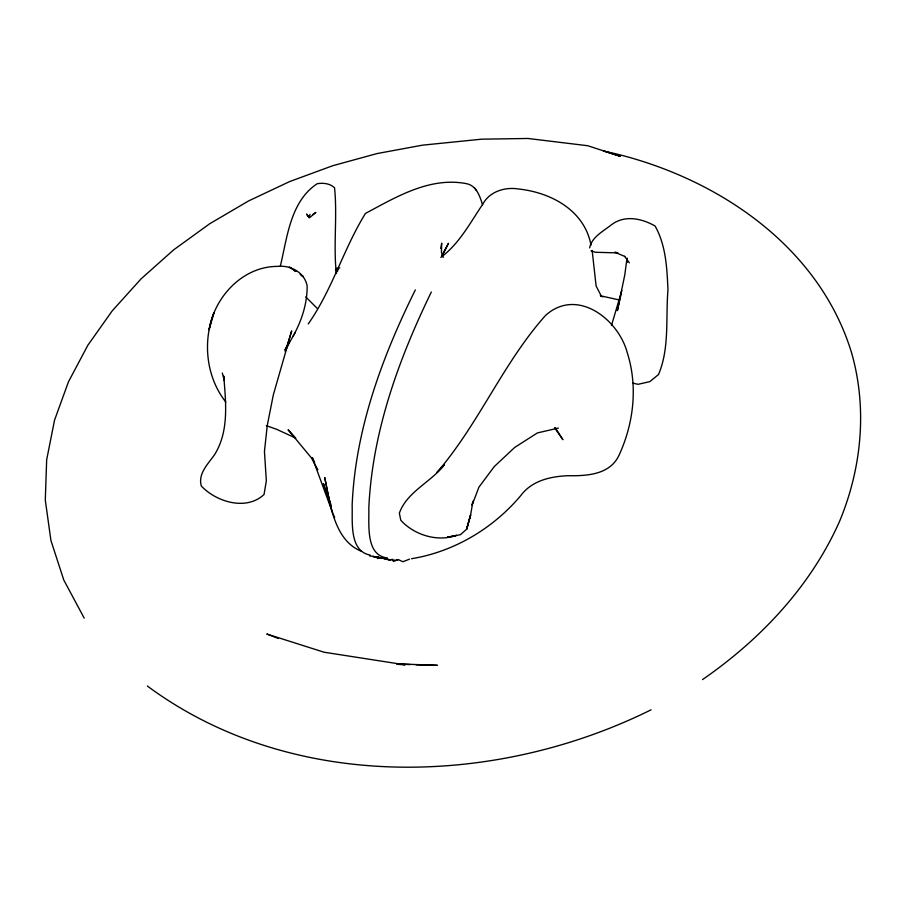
<?xml version="1.0" encoding="UTF-8"?>
<svg xmlns="http://www.w3.org/2000/svg" width="906" height="906" viewBox="0 0 906 906"><rect width="100%" height="100%" fill="white"/><g stroke="black" fill="none" stroke-linecap="round" stroke-linejoin="round"><path stroke-width="1.36" d="M627.326 258.335L626.918 262.434L626.782 258.448M626.975 258.357L624.8 274.801L617.394 310.633L621.822 290.464L611.471 325.514M440.769 248.482L441.698 243.159L441.437 252.219L443.193 257.451M280.271 266.421C287.247 237.7 290.237 201.46 317.213 183.714C323.216 182.684 330.033 183.431 334.552 187.825C337.462 216.296 333.249 245.107 336.364 273.635M309.274 216.84L310.011 214.405M292.978 336.42C301.573 320.973 307.361 303.601 307.134 285.775C304.461 272.253 290.237 264.858 277.259 266.398C242.638 266.489 214.518 296.896 209.116 329.705L213.929 312.932C202.434 341.913 206.308 377.519 225.866 402.071M431.335 291.992C398.493 359.625 372.207 432.196 368.821 507.972C369.286 523.827 365.22 555.582 387.44 557.937M415.344 289.897C382.038 357.123 355.345 429.478 352.151 505.129C352.694 521.143 348.878 551.063 370.101 555.061M442.355 255.39L448.504 243.261L441.618 256.228M284.869 349.909L289.592 341.664L285.277 351.449L291.687 330.883L273.295 395.016L267.259 425.514L264.45 451.426L266.341 480.826L264.042 494.506C246.409 511.075 216.398 502.083 201.313 486.001C197.768 473.645 208.074 463.974 214.484 454.789C229.263 431.437 225.809 402.332 223.748 376.092L224.201 379.467M285.231 349.92L295.163 332.604M308.233 323.94C332.287 289.694 343.533 248.856 365.435 213.454C396.409 196.84 430.18 176.477 466.805 183.725C476.658 185.9 479.874 196.398 482.57 204.79M440.814 257.383C459.274 243.816 470.078 222.91 482.694 204.314C489.489 191.426 505.106 186.727 518.764 189.026C551.086 192.514 584.608 210.419 590.995 245.164M702.512 679.591C760.53 639.477 810.598 586.442 839.5 521.505C861.685 468.277 867.54 408.3 851.504 352.559C817.993 242.899 711.108 173.793 603.43 150.985L620.44 156.376L587.745 145.73L527.96 138.471L481.63 139.184L422.411 145.175L377.089 153.556L332.695 165.73L289.671 181.562L248.516 200.973L209.682 223.771L173.692 249.829L141.019 278.923L112.242 310.826L87.848 345.254L68.448 381.845L54.53 420.203L46.659 459.818L45.3 500.123L50.917 540.44L63.794 580.055L84.19 618.107M312.604 214.733L315.866 212.423L309.365 217.882L306.556 214.099L308.821 216.704L307.53 215.685M651.097 709.806C494.812 787.28 291.641 792.841 147.338 686.023M409.557 559.138L402.864 561.743L398.357 559.602L395.628 560.316L387.836 559.478M379.863 557.745L377.575 558.572L377.1 557.858M398.357 559.602L393.453 561.414L392.185 559.127M558.356 428.085L537.417 432.921L514.721 447.405L494.2 466.647L478.934 487.134L472.037 505.231L472.966 501.267L470.588 515.016L466.658 529.172L460.452 534.687L447.338 537.235L456.545 535.355C437.451 542.23 414.133 535.027 400.758 520.203L399.365 513.136C406.873 491.822 431.052 482.105 444.37 464.812L436.726 472.717C478.662 424.291 502.875 363.306 545.48 315.492C576.805 287.1 618.152 318.969 627.167 352.377C637.96 386.183 633.849 422.842 619.228 454.801C610.338 474.721 587.111 476.001 568.164 475.707C550.474 476.409 531.935 480.599 520.791 495.571C493.147 528.47 454.042 551.731 411.55 558.719M336.081 268.493L339.807 267.904M335.65 269.603L338.459 269.671M335.707 269.501L338.493 269.603M397.304 663.86L437.473 665.332L416.001 664.823M397.666 664.019L410.361 664.585M396.93 664.325L405.095 664.823L324.065 652.218L266.783 634.019L278.482 638.492M378.572 557.405L369.512 555.865M377.949 557.258L372.819 556.397L378.583 557.383M377.406 557.167L375.197 556.646L387.711 559.047M619.025 299.897L600.327 295.752L602.75 296.908M632.773 383.159L638.084 384.303L649.817 381.641L658.503 374.54C669.738 348.051 665.582 318.097 667.96 290.033C667.009 268.436 665.989 245.186 655.049 225.979C641.788 218.482 625.049 214.745 611.754 224.518C603.792 231.007 591.709 236.874 589.659 247.859M375.197 556.646L390.282 560.055M383.261 558.255L390.441 560.089M615.706 252.298L617.926 252.91L595.151 252.253L591.086 250.69M266.353 425.627L276.749 429.376L295.741 438.096L288.085 429.761L311.392 457.87L317.825 469.738M614.744 252.208L624.812 256.432M361.018 551.142C337.406 541.233 332.253 513.113 326.76 490.814L331.154 505.378M335.413 270.192L337.598 271.675M295.503 271.234L289.342 267.077L291.505 268.55M293.669 270.022L295.832 271.506M300.158 274.461L303.397 276.67L301.46 275.322M317.27 308.425L305.764 296.919M624.585 256.387L629.376 262.853M474.336 187.587L476.522 190.566M554.563 427.825L562.909 439.693L555.321 427.757M601.324 296.137L596.114 286.002L592.15 250.52M314.642 462.411L312.298 457.598L332.762 513.147L323.419 483.566L331.086 507.745M333.238 514.234L334.665 517.519M222.332 373.012L224.201 380.475M470.588 515.016L466.658 529.172L470.588 515.016M330.09 504.472L324.756 477.598L330.09 504.472"/></g></svg>
